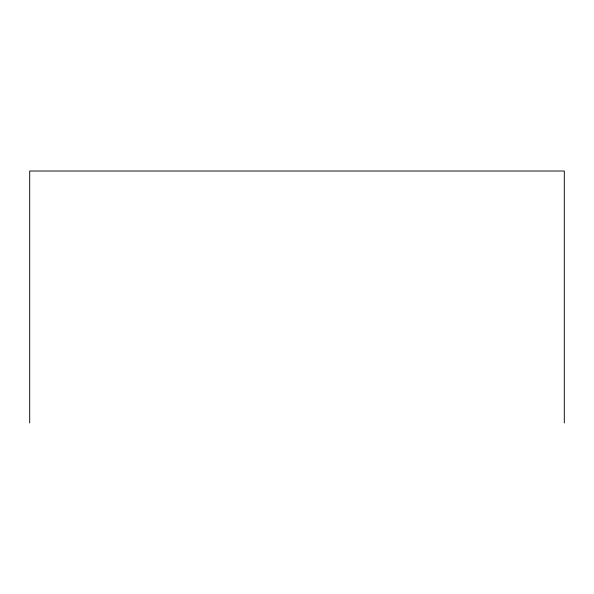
<?xml version="1.0" encoding="UTF-8"?>
<svg xmlns="http://www.w3.org/2000/svg" width="594" height="594" viewBox="0 0 594 594"><rect width="100%" height="100%" fill="white"/><g stroke="black" fill="none" stroke-linecap="round" stroke-linejoin="round"><path stroke-width="0.89" d="M564.3 422.987L564.3 171.013L29.7 171.013L29.7 422.987"/></g></svg>
